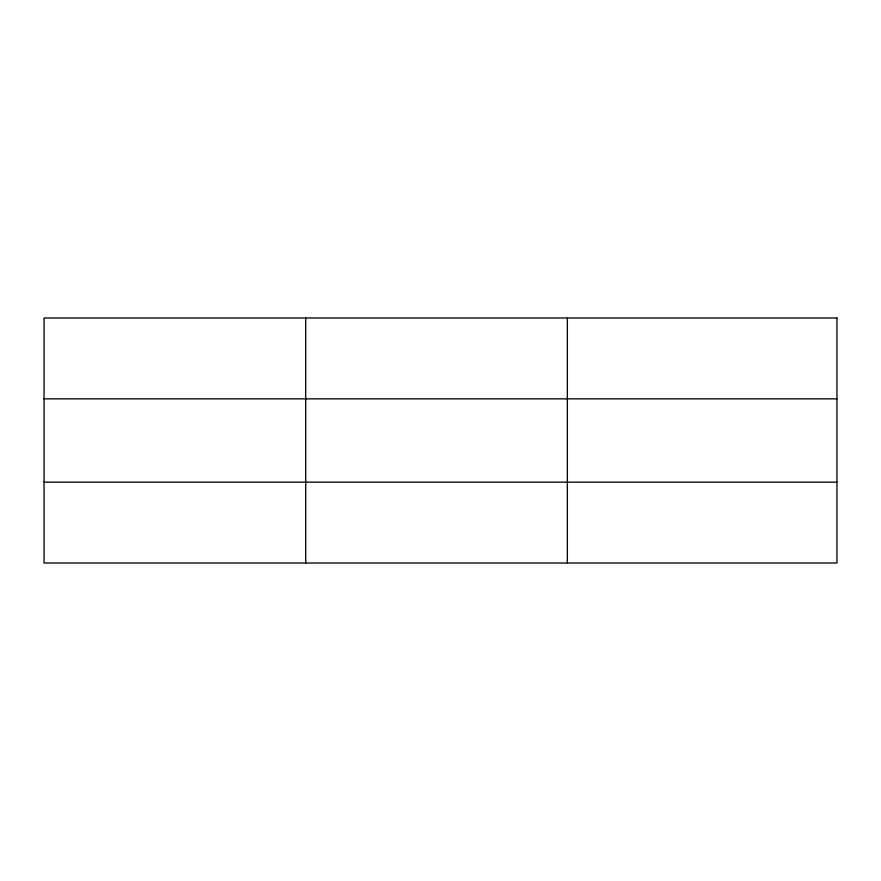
<?xml version="1.0" encoding="UTF-8"?>
<svg xmlns="http://www.w3.org/2000/svg" width="881" height="881" viewBox="0 0 881 881"><rect width="100%" height="100%" fill="white"/><g stroke="black" fill="none" stroke-linecap="round" stroke-linejoin="round"><path stroke-width="1.32" d="M305.707 563.003L305.707 317.997M567.364 563.003L567.364 317.997M44.05 398.851L836.95 398.851M44.05 482.149L836.95 482.149M836.95 317.997L836.95 563.003L44.05 563.003L44.05 317.997L836.95 317.997"/></g></svg>
